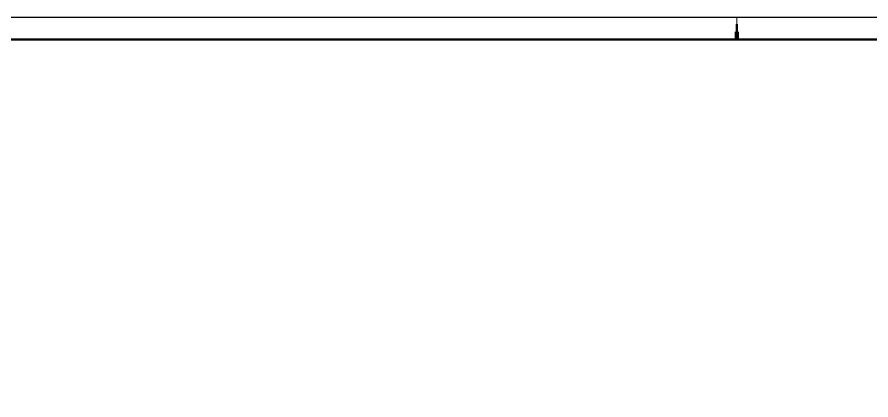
# Model space of a CAD drawing. Extents: x -621157 to 1764546, y -106808 to 741893.
# Drawn here: x 199304 to 238100, y 246806 to 264219 of the extents above; entities that cross this region are included whole.
import ezdxf

# ---------------------------------------------------------------- set-up
doc = ezdxf.new("R2010")
doc.units = 0
doc.header["$LTSCALE"] = 1000
doc.header["$MEASUREMENT"] = 0
doc.layers.add('A0-Verital$0$TK-WHITE', color=7, linetype='Continuous')

# ---------------------------------------------------------------- blocks, each defined once
blk = doc.blocks.new('A0-Verital$0$A$C53BD7355')
at = {"layer": 'A0-Verital$0$TK-WHITE'}
for points, const_width in [([(29650, 83100), (29650, 83800)], 100), ([(29650, 84100), (29650, 83100)], 35), ([(29650, 83100), (29650, 83450)], 200)]:
    blk.add_lwpolyline(points, dxfattribs=dict(at, const_width=const_width))
blk = doc.blocks.new('A0-Verital')
blk.add_lwpolyline([(118900, 84100), (0, 84100), (0, 0), (118900, 0)], close=True)
at = {"const_width": 100}
blk.add_lwpolyline([(2500, 83100), (117900, 83100), (117900, 1000), (2500, 1000)], close=True, dxfattribs=at)
blk.add_blockref('A0-Verital$0$A$C53BD7355', (29800, 0))

msp = doc.modelspace()

# ---------------------------------------------------------------- block references
msp.add_blockref('A0-Verital', (172558, 180101))

doc.saveas('drawing.dxf')
